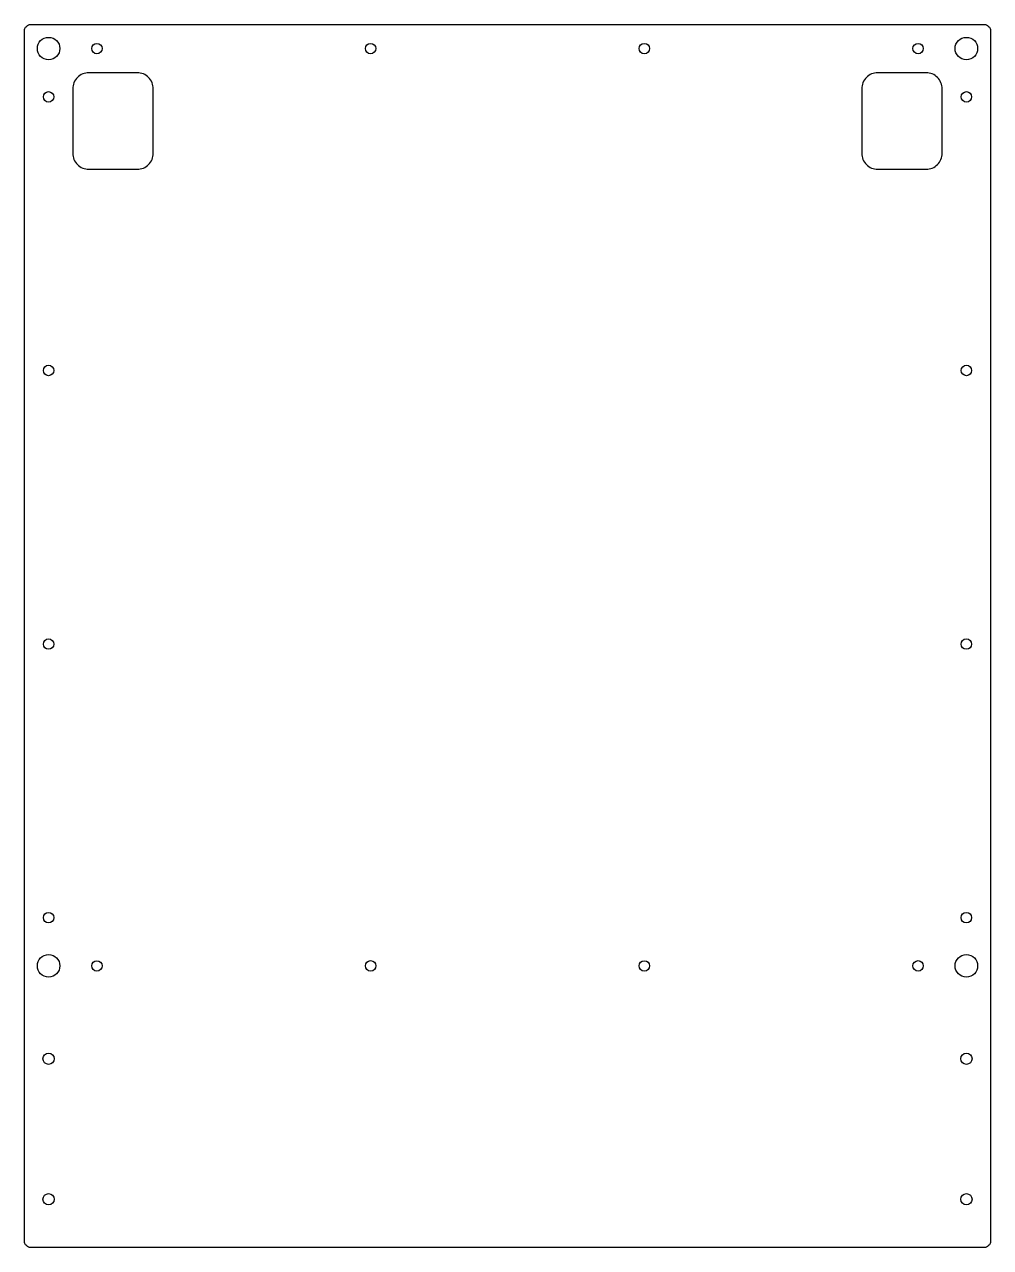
# Model space of a CAD drawing. Header units: millimetres. Extents: x -171 to 129, y -373 to 7.
import ezdxf

# ---------------------------------------------------------------- set-up
doc = ezdxf.new("R2010")
doc.units = ezdxf.units.MM
doc.layers.get('0').update_dxf_attribs({"linetype": 'CONTINUOUS'})

msp = doc.modelspace()

# ---------------------------------------------------------------- linework, layer by layer
for points in [[(-168.8, -373, -0.414214), (-170.8, -371), (-170.8, 5, -0.414214), (-168.8, 7), (127.2, 7, -0.414214), (129.2, 5), (129.2, -371, -0.414214), (127.2, -373)], [(-155.8, -13), (-155.8, -33, 0.414214), (-150.8, -38), (-135.8, -38, 0.414214), (-130.8, -33), (-130.8, -13, 0.414214), (-135.8, -8), (-150.8, -8, 0.414214)], [(114.2, -33), (114.2, -13, 0.414214), (109.2, -8), (94.2, -8, 0.414214), (89.2, -13), (89.2, -33, 0.414214), (94.2, -38), (109.2, -38, 0.414214)]]:
    msp.add_lwpolyline(points, format="xyb", close=True)
for centre, radius in [((-163.3, -0.5), 3.5), ((-148.3, -0.5), 1.62), ((-63.3, -0.5), 1.62), ((21.7, -0.5), 1.63), ((106.7, -0.5), 1.62), ((121.7, -0.5), 3.5), ((-163.3, -15.5), 1.62), ((121.7, -15.5), 1.62), ((-163.3, -100.5), 1.63), ((121.7, -100.5), 1.62), ((-163.3, -185.5), 1.63), ((121.7, -185.5), 1.63), ((-163.3, -270.5), 1.63), ((121.7, -270.5), 1.63), ((-163.3, -285.5), 3.5), ((-148.3, -285.5), 1.62), ((-63.3, -285.5), 1.63), ((21.7, -285.5), 1.62), ((106.7, -285.5), 1.63), ((121.7, -285.5), 3.5), ((-163.3, -314.35), 1.75), ((121.7, -314.35), 1.75), ((-163.3, -358), 1.75), ((121.7, -358), 1.75)]:
    msp.add_circle(centre, radius)

doc.saveas('drawing.dxf')
